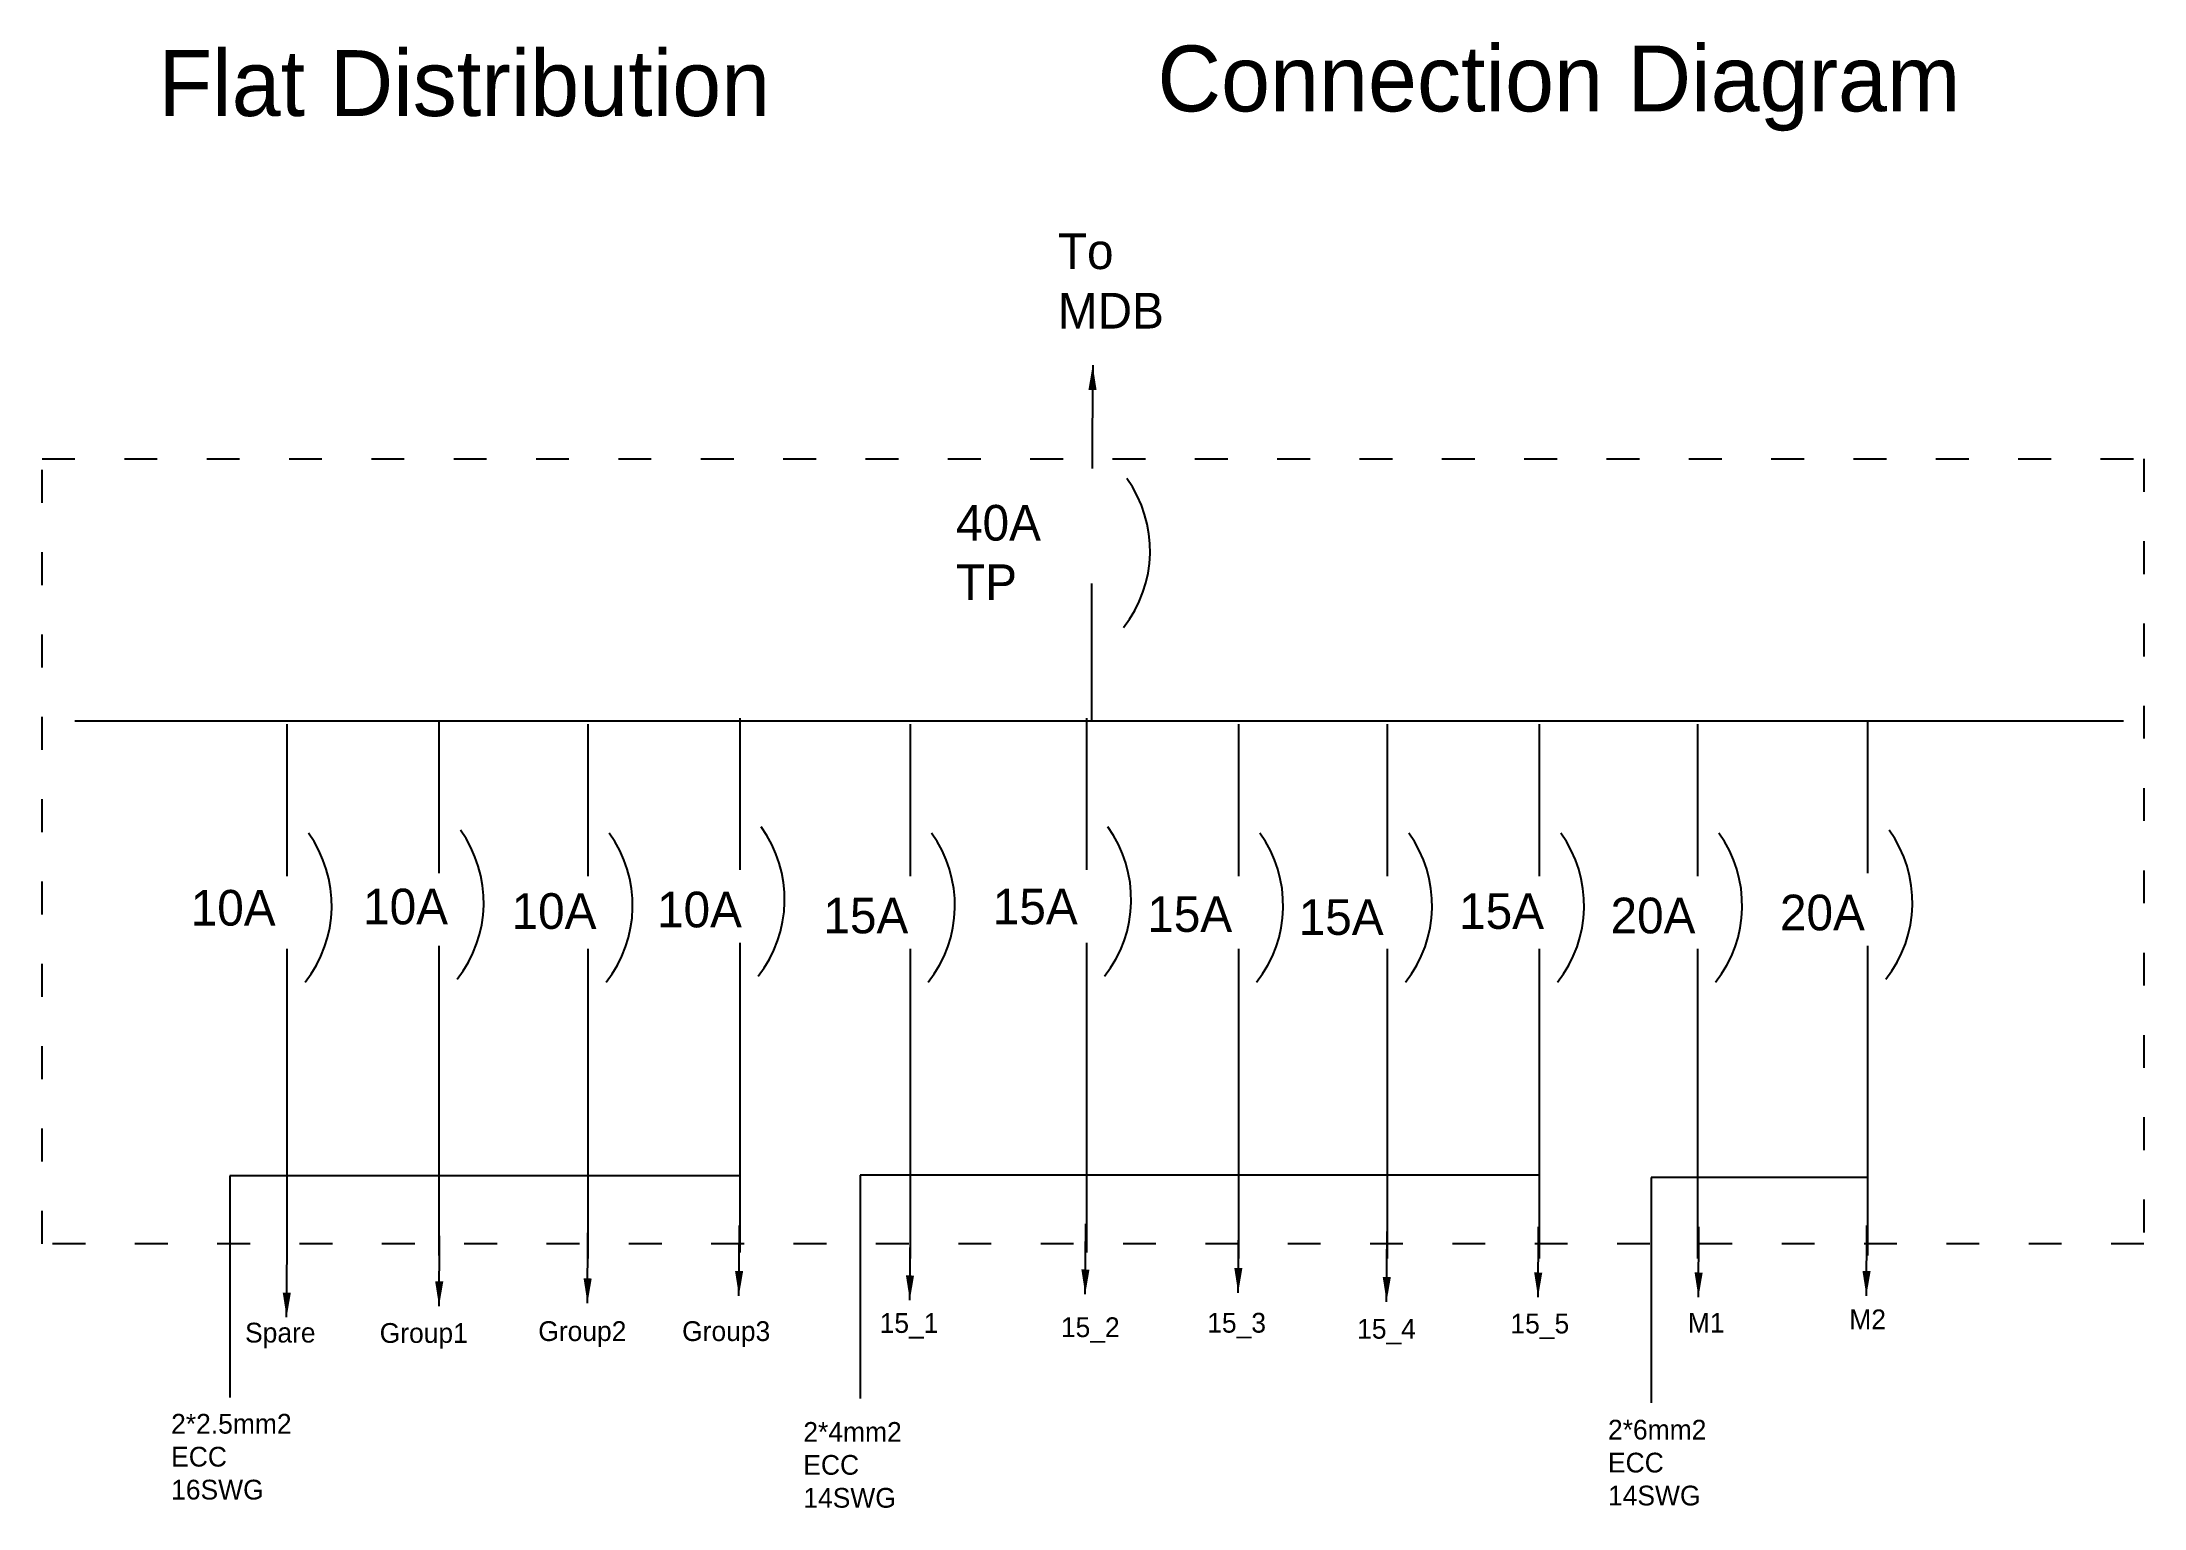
# Model space of a CAD drawing. Header units: inches. Extents: x 185 to 951, y 523 to 1057.
import ezdxf

# ---------------------------------------------------------------- set-up
doc = ezdxf.new("R2010")
doc.units = ezdxf.units.IN
doc.header["$MEASUREMENT"] = 0
doc.linetypes.add('ACAD_ISO03W100', pattern=[30, 12, -18])
doc.dimstyles.get("Standard").update_dxf_attribs({"dimtxt": 0.18, "dimasz": 0.18, "dimexe": 0.18, "dimexo": 0.0625, "dimgap": 0.09, "dimtad": 0, "dimtih": 1, "dimtoh": 1, "dimdec": 4, "dimzin": 0, "dimdsep": 46, "dimtxsty": 'Standard', "dimcen": 0.09, "dimadec": 0, "dimazin": 0, "dimtfac": 1, "dimtdec": 4, "dimtofl": 0, "dimtmove": 0, "dimatfit": 3, "dimfxl": 1, "dimtolj": 1, "dimtzin": 0, "dimarcsym": 0})

msp = doc.modelspace()

# ---------------------------------------------------------------- linework, layer by layer
at = {"linetype": 'ACAD_ISO03W100'}
for p, q in [((567.98, 913.55), (567.98, 885.6)), ((185.36, 619.01), (185.36, 905.99)), ((185.36, 905.06), (951.22, 905.06)), ((951.22, 905.06), (951.22, 619.01)), ((951.22, 619.01), (185.36, 619.01))]:
    msp.add_line(p, q, dxfattribs=at)
for p, q in [((567.75, 859.65), (567.75, 809.53)), ((197.33, 809.57), (943.77, 809.57)), ((274.57, 808.3), (274.57, 752.98)), ((329.95, 809.41), (329.95, 754.09)), ((384.22, 808.3), (384.22, 752.98)), ((439.6, 810.51), (439.6, 755.2)), ((501.63, 808.3), (501.63, 752.98)), ((565.87, 810.51), (565.87, 755.2)), ((621.25, 808.3), (621.25, 752.98)), ((675.52, 808.3), (675.52, 752.98)), ((730.9, 808.3), (730.9, 752.98)), ((788.5, 808.3), (788.5, 752.98)), ((850.52, 809.41), (850.52, 754.09)), ((439.6, 728.64), (439.6, 615.8)), ((565.87, 728.64), (565.87, 615.8)), ((274.57, 726.43), (274.57, 613.58)), ((329.95, 727.54), (329.95, 614.69)), ((384.22, 726.43), (384.22, 613.58)), ((501.63, 726.43), (501.63, 613.58)), ((621.25, 726.43), (621.25, 613.58)), ((675.52, 726.43), (675.52, 613.58)), ((730.9, 726.43), (730.9, 613.58)), ((788.5, 726.43), (788.5, 613.58)), ((850.52, 727.54), (850.52, 614.69)), ((439.47, 643.71), (253.73, 643.71)), ((253.73, 643.71), (253.73, 562.95)), ((731.01, 643.93), (483.5, 643.93)), ((483.5, 643.93), (483.5, 562.62)), ((850.62, 643.1), (771.71, 643.1)), ((771.71, 643.1), (771.71, 560.96))]:
    msp.add_line(p, q)
for centre in [(543.82, 871.51), (245.64, 742.24), (301.02, 743.34), (355.29, 742.24), (410.67, 744.45), (472.7, 742.24), (536.94, 744.45), (592.32, 742.24), (646.59, 742.24), (701.97, 742.24), (759.57, 742.24), (821.6, 743.34)]:
    msp.add_arc(centre, 45.26, 321.81701, 35.70814)

# ---------------------------------------------------------------- texts
at = {"linetype": 'ACAD_ISO03W100', "char_height": 24, "attachment_point": 1}
for s, insert, width in [('Connection Diagram\\P', (591.76, 1055.66), 411.6), ('Flat Distribution', (227.72, 1053.97), 549.8133)]:
    msp.add_mtext(s, dxfattribs=dict(at, insert=insert, width=width))
at = {"width": 29.4995, "attachment_point": 1}
for s, insert, char_height in [('To MDB', (555.49, 987.19), 13), ('40A TP', (518.38, 888.24), 13), ('10A', (239.53, 747.93), 13), ('10A', (302.35, 748.38), 13), ('10A', (356.44, 746.74), 13), ('10A', (409.43, 747.29), 13), ('15A', (470.06, 745.11), 13), ('15A', (531.79, 748.38), 13), ('15A', (588.06, 745.65), 13), ('15A', (643.24, 744.56), 13), ('15A', (701.69, 746.74), 13), ('20A', (756.86, 745.11), 13), ('20A', (818.59, 746.2), 13), ('Spare', (259.33, 590.19), 7.2), ('Group1', (308.38, 590.07), 7.2), ('Group2', (366.16, 590.74), 7.2), ('Group3', (418.57, 590.74), 7.2), ('15_1', (490.55, 593.7), 7.2), ('15_2', (556.58, 592.17), 7.2), ('15_3', (609.91, 593.79), 7.2), ('15_4', (664.52, 591.59), 7.2), ('15_5', (720.38, 593.51), 7.2), ('M1', (785.02, 593.8), 7.2), ('M2', (843.84, 595.03), 7.2), ('2*2.5mm2\\PECC\\P16SWG', (232.4, 556.98), 7.2), ('2*4mm2\\PECC\\P14SWG', (462.74, 554), 7.2), ('2*6mm2\\PECC\\P14SWG', (755.93, 554.83), 7.2)]:
    msp.add_mtext(s, dxfattribs=dict(at, insert=insert, char_height=char_height))

# ---------------------------------------------------------------- leaders
for points in [[(568.17, 939.15), (567.98, 913.55)], [(330.01, 596.24), (330.2, 621.84)], [(384.09, 597.33), (384.28, 622.93)], [(439.27, 600.06), (439.46, 625.66)], [(501.54, 598.42), (501.73, 624.02)], [(565.46, 600.6), (565.65, 626.21)], [(621.18, 601.15), (621.37, 626.75)], [(675.26, 597.87), (675.45, 623.48)], [(730.44, 599.51), (730.63, 625.12)], [(788.89, 599.51), (789.08, 625.12)], [(850.07, 600.06), (850.26, 625.66)], [(274.47, 592.17), (274.66, 617.78)]]:
    msp.add_leader(points, dimstyle='Standard', override={"dimasz": 9, "dimgap": 0.09, "dimtad": 0})

doc.saveas('drawing.dxf')
